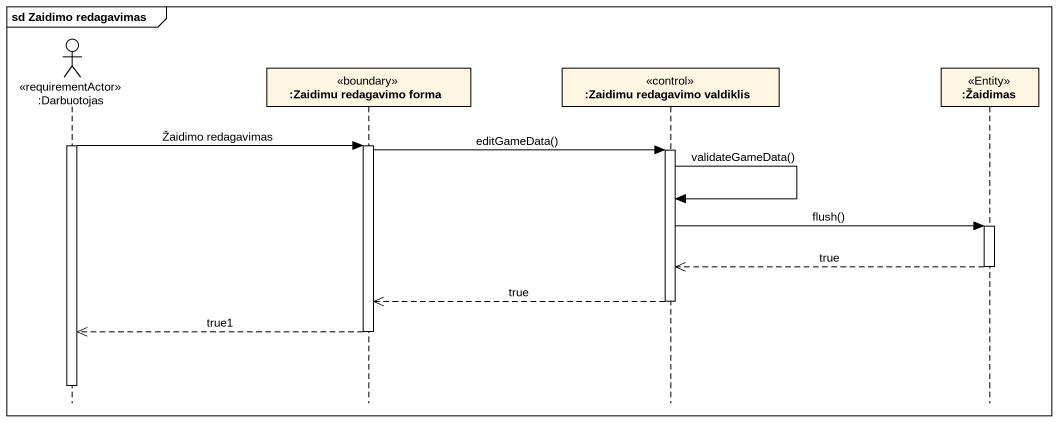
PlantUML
@startuml
mainframe sd Zaidimo redagavimas
hide footbox
actor ":Darbuotojas" as Darbuotojas <<requirementActor>>
participant ":Zaidimu redagavimo forma" as Zaidimu_redagavimo_forma <<boundary>>
participant ":Zaidimu redagavimo valdiklis" as Zaidimu_redagavimo_valdiklis <<control>>
participant ":Žaidimas" as Žaidimas <<Entity>>

activate Darbuotojas
Darbuotojas -> Zaidimu_redagavimo_forma : Žaidimo redagavimas
activate Zaidimu_redagavimo_forma
Zaidimu_redagavimo_forma -> Zaidimu_redagavimo_valdiklis : editGameData()
activate Zaidimu_redagavimo_valdiklis
Zaidimu_redagavimo_valdiklis -> Zaidimu_redagavimo_valdiklis : validateGameData()
Zaidimu_redagavimo_valdiklis -> Žaidimas : flush()
activate Žaidimas
Žaidimas -->> Zaidimu_redagavimo_valdiklis : true
deactivate Žaidimas
Zaidimu_redagavimo_valdiklis -->> Zaidimu_redagavimo_forma : true
deactivate Zaidimu_redagavimo_valdiklis
Zaidimu_redagavimo_forma -->> Darbuotojas : true1
deactivate Zaidimu_redagavimo_forma
deactivate Darbuotojas
@enduml
